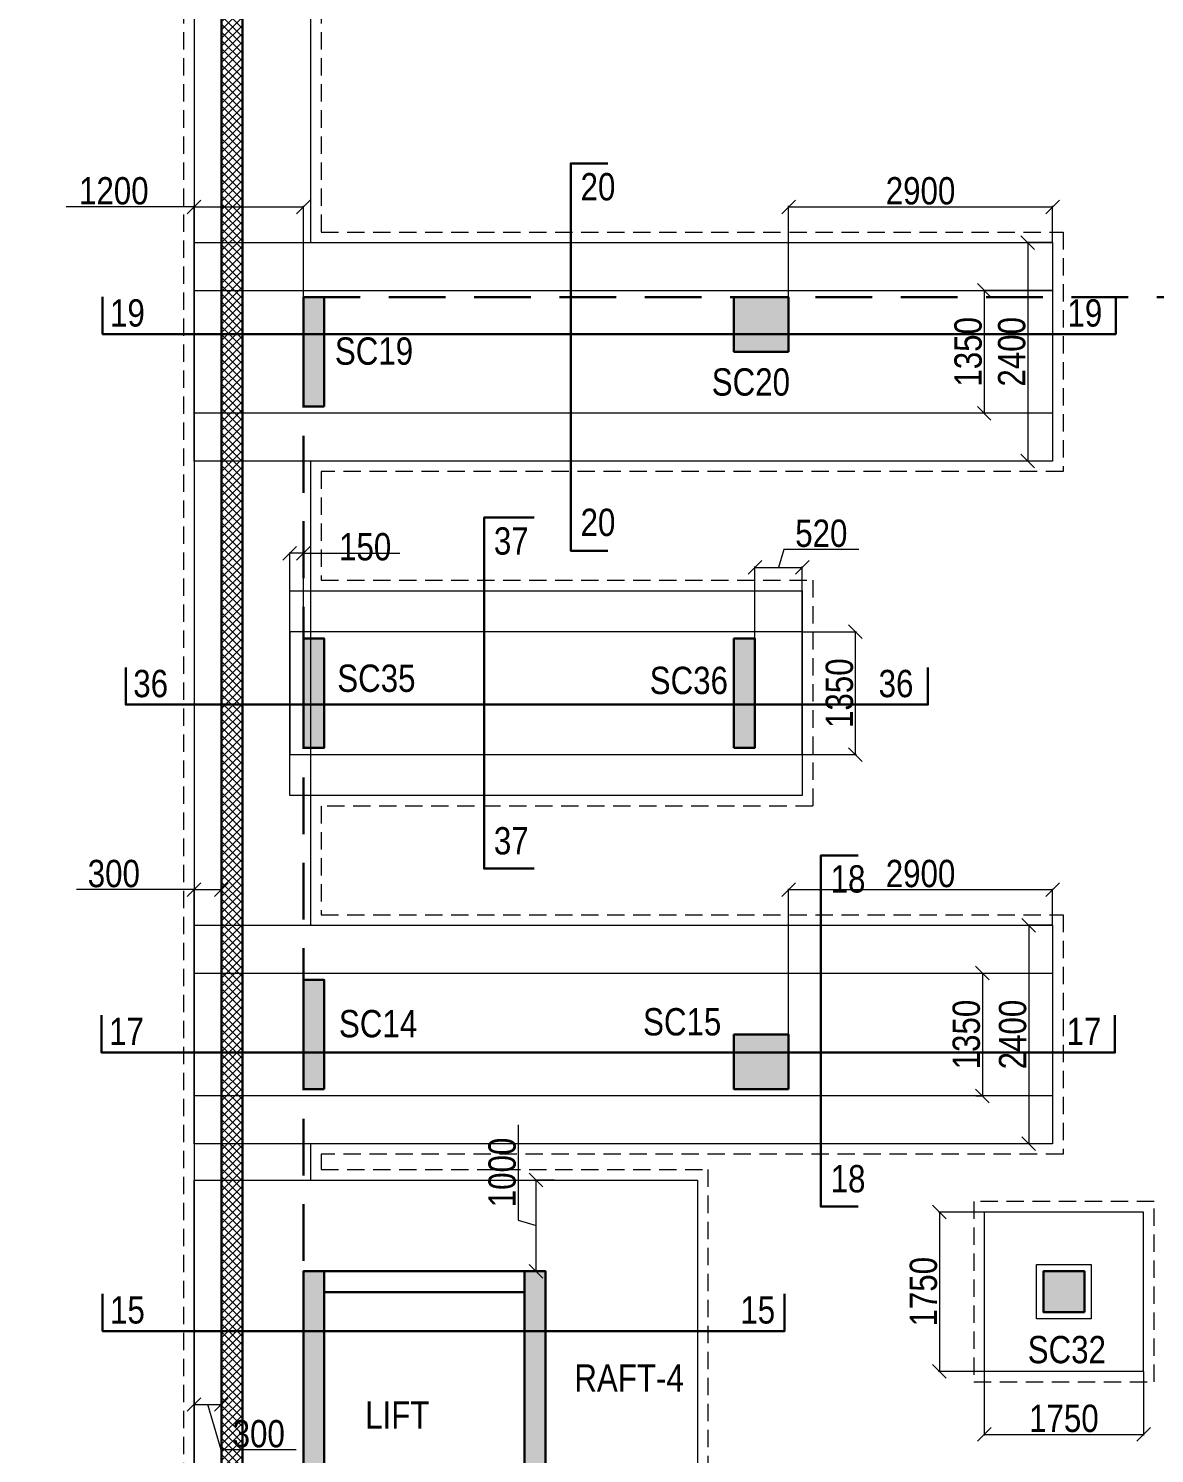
# Model space of a CAD drawing. Header units: millimetres. Extents: x 1112055 to 3390982, y -148532 to 766891.
# Drawn here: x 2865400 to 2877769, y 306215 to 321869 of the extents above; entities that cross this region are included whole.
import ezdxf

# ---------------------------------------------------------------- set-up
doc = ezdxf.new("R2010")
doc.units = ezdxf.units.MM
doc.header["$PDMODE"] = 35
doc.header["$PDSIZE"] = -25
doc.linetypes.add('DASHED2', pattern=[0.375, 0.25, -0.125])
doc.linetypes.add('Hidden', pattern=[9.525, 6.35, -3.175])
for name, color, linetype, lineweight in [('B COL. NO.', 3, 'Continuous', 20), ('B FINAL COLUMN', 1, 'Continuous', 30), ('B FOOTING', 49, 'Continuous', 20), ('B FOOTING DIM', 234, 'Continuous', 9), ('B HATCH', 250, 'Continuous', 0), ('B P.C.C', 251, 'Continuous', 0), ('B TITLE BLOCK', 250, 'Continuous', 0)]:
    doc.layers.add(name, color=color, linetype=linetype, lineweight=lineweight)
doc.layers.add('B Pedestal', color=7, linetype='Continuous', lineweight=9, true_color=0x5c8948)
doc.layers.add('B-COL HT', color=7, linetype='Continuous', lineweight=0, true_color=0x4e4f45)
doc.styles.add('SWINC', font='swissc.ttf')
doc.dimstyles.new('BHOOMI', dxfattribs={"dimtxt": 230, "dimasz": 150, "dimexe": 10, "dimexo": 0, "dimgap": 25, "dimtad": 1, "dimdec": 0, "dimzin": 0, "dimdsep": 46, "dimtxsty": 'SWINC', "dimblk": 'OBLIQUE', "dimcen": 0.09, "dimclrd": 250, "dimclre": 250, "dimclrt": 256, "dimaunit": 1, "dimadec": 3, "dimazin": 0, "dimtfac": 1, "dimtdec": 0, "dimtofl": 0, "dimtmove": 1, "dimatfit": 3, "dimfxl": 100, "dimtolj": 1, "dimtzin": 0, "dimlwd": 9, "dimlwe": 5, "dimarcsym": 0})

# ---------------------------------------------------------------- blocks, each defined once
blk = doc.blocks.new('_Oblique')
at = {"color": 0, "linetype": 'ByBlock', "lineweight": -2}
blk.add_line((-0.5, -0.5), (0.5, 0.5), dxfattribs=at)
blk = doc.blocks.new('*D4882')
at = {"layer": 'B FOOTING DIM', "color": 250, "lineweight": 5, "ltscale": 0.5, "transparency": 16777216}
for p, q in [((2870779, 309827), (2870779, 308777)), ((2871176, 309218), (2870966, 309218)), ((2870976, 308217), (2870976, 309218)), ((2870779, 308777), (2870976, 308718)), ((2871049, 308217), (2870966, 308217))]:
    blk.add_line(p, q, dxfattribs=at)
at = {"layer": 'Defpoints', "color": 0, "transparency": 16777216}
for p in [(2870976, 309218), (2871176, 309218), (2871049, 308217)]:
    blk.add_point(p, dxfattribs=at)
at = {"layer": 'B FOOTING DIM', "color": 250, "lineweight": 5, "transparency": 16777216, "xscale": 150, "yscale": 150, "zscale": 150}
for p, rotation in [((2870976, 309218), 90), ((2870976, 308217), 270)]:
    blk.add_blockref('_Oblique', p, dxfattribs=dict(at, rotation=rotation))
at = {"layer": 'B FOOTING DIM', "transparency": 16777216, "insert": (2870604, 309302), "char_height": 300, "attachment_point": 5, "rotation": 90, "style": 'SWINC'}
blk.add_mtext('\\A1;1000', dxfattribs=at)
blk = doc.blocks.new('*D4885')
at = {"layer": 'B FOOTING DIM', "color": 250, "lineweight": 5, "ltscale": 0.5, "transparency": 16777216}
for p, q in [((2867219, 306878), (2867219, 306743)), ((2867519, 306878), (2867519, 306743)), ((2867219, 306753), (2867519, 306753)), ((2867518, 306255), (2867369, 306753)), ((2868340, 306255), (2867518, 306255))]:
    blk.add_line(p, q, dxfattribs=at)
at = {"layer": 'Defpoints', "color": 0, "transparency": 16777216}
for p in [(2867219, 306878), (2867519, 306878), (2867519, 306753)]:
    blk.add_point(p, dxfattribs=at)
at = {"layer": 'B FOOTING DIM', "color": 250, "lineweight": 5, "transparency": 16777216, "xscale": 150, "yscale": 150, "zscale": 150, "rotation": 180}
blk.add_blockref('_Oblique', (2867219, 306753), dxfattribs=at)
at = {"layer": 'B FOOTING DIM', "color": 250, "lineweight": 5, "transparency": 16777216, "xscale": 150, "yscale": 150, "zscale": 150}
blk.add_blockref('_Oblique', (2867519, 306753), dxfattribs=at)
at = {"layer": 'B FOOTING DIM', "transparency": 16777216, "insert": (2867929, 306430), "char_height": 300, "attachment_point": 5, "style": 'SWINC'}
blk.add_mtext('\\A1;300', dxfattribs=at)
blk = doc.blocks.new('*D4902')
at = {"layer": 'B FOOTING DIM', "color": 250, "lineweight": 5, "ltscale": 0.5, "transparency": 16777216}
for p, q in [((2876649, 318992), (2875888, 318992)), ((2875898, 318992), (2875898, 317642)), ((2876649, 317642), (2875888, 317642))]:
    blk.add_line(p, q, dxfattribs=at)
at = {"layer": 'Defpoints', "color": 0, "transparency": 16777216}
for p in [(2876649, 318992), (2875898, 317642), (2876649, 317642)]:
    blk.add_point(p, dxfattribs=at)
at = {"layer": 'B FOOTING DIM', "color": 250, "lineweight": 5, "transparency": 16777216, "xscale": 150, "yscale": 150, "zscale": 150}
for p, rotation in [((2875898, 318992), 90), ((2875898, 317642), 270)]:
    blk.add_blockref('_Oblique', p, dxfattribs=dict(at, rotation=rotation))
at = {"layer": 'B FOOTING DIM', "transparency": 16777216, "insert": (2875723, 318317), "char_height": 300, "attachment_point": 5, "rotation": 90, "style": 'SWINC'}
blk.add_mtext('\\A1;1350', dxfattribs=at)
blk = doc.blocks.new('*D4903')
at = {"layer": 'B FOOTING DIM', "color": 250, "lineweight": 5, "ltscale": 0.5, "transparency": 16777216}
for p, q in [((2876649, 319517), (2876367, 319517)), ((2876377, 319517), (2876377, 317117)), ((2876649, 317117), (2876367, 317117))]:
    blk.add_line(p, q, dxfattribs=at)
at = {"layer": 'Defpoints', "color": 0, "transparency": 16777216}
for p in [(2876649, 319517), (2876377, 317117), (2876649, 317117)]:
    blk.add_point(p, dxfattribs=at)
at = {"layer": 'B FOOTING DIM', "color": 250, "lineweight": 5, "transparency": 16777216, "xscale": 150, "yscale": 150, "zscale": 150}
for p, rotation in [((2876377, 319517), 90), ((2876377, 317117), 270)]:
    blk.add_blockref('_Oblique', p, dxfattribs=dict(at, rotation=rotation))
at = {"layer": 'B FOOTING DIM', "transparency": 16777216, "insert": (2876202, 318317), "char_height": 300, "attachment_point": 5, "rotation": 90, "style": 'SWINC'}
blk.add_mtext('\\A1;2400', dxfattribs=at)
blk = doc.blocks.new('*D4904')
at = {"layer": 'B FOOTING DIM', "color": 250, "lineweight": 5, "ltscale": 0.5, "transparency": 16777216}
for p, q in [((2876649, 312017), (2876377, 312017)), ((2876387, 312017), (2876387, 309617)), ((2876649, 309617), (2876377, 309617))]:
    blk.add_line(p, q, dxfattribs=at)
at = {"layer": 'Defpoints', "color": 0, "transparency": 16777216}
for p in [(2876649, 312017), (2876387, 309617), (2876649, 309617)]:
    blk.add_point(p, dxfattribs=at)
at = {"layer": 'B FOOTING DIM', "color": 250, "lineweight": 5, "transparency": 16777216, "xscale": 150, "yscale": 150, "zscale": 150}
for p, rotation in [((2876387, 312017), 90), ((2876387, 309617), 270)]:
    blk.add_blockref('_Oblique', p, dxfattribs=dict(at, rotation=rotation))
at = {"layer": 'B FOOTING DIM', "transparency": 16777216, "insert": (2876212, 310817), "char_height": 300, "attachment_point": 5, "rotation": 90, "style": 'SWINC'}
blk.add_mtext('\\A1;2400', dxfattribs=at)
blk = doc.blocks.new('*D4905')
at = {"layer": 'B FOOTING DIM', "color": 250, "lineweight": 5, "ltscale": 0.5, "transparency": 16777216}
for p, q in [((2875805, 311492), (2875888, 311492)), ((2875878, 311492), (2875878, 310142)), ((2875805, 310142), (2875888, 310142))]:
    blk.add_line(p, q, dxfattribs=at)
at = {"layer": 'Defpoints', "color": 0, "transparency": 16777216}
for p in [(2875805, 311492), (2875805, 310142), (2875878, 310142)]:
    blk.add_point(p, dxfattribs=at)
at = {"layer": 'B FOOTING DIM', "color": 250, "lineweight": 5, "transparency": 16777216, "xscale": 150, "yscale": 150, "zscale": 150}
for p, rotation in [((2875878, 311492), 90), ((2875878, 310142), 270)]:
    blk.add_blockref('_Oblique', p, dxfattribs=dict(at, rotation=rotation))
at = {"layer": 'B FOOTING DIM', "transparency": 16777216, "insert": (2875703, 310817), "char_height": 300, "attachment_point": 5, "rotation": 90, "style": 'SWINC'}
blk.add_mtext('\\A1;1350', dxfattribs=at)
blk = doc.blocks.new('*D5145')
at = {"layer": 'B FOOTING DIM', "color": 250, "lineweight": 5, "ltscale": 0.5, "transparency": 16777216}
for p, q in [((2873749, 310817), (2873749, 312419)), ((2873749, 312409), (2876649, 312409)), ((2876649, 312017), (2876649, 312419))]:
    blk.add_line(p, q, dxfattribs=at)
at = {"layer": 'Defpoints', "color": 0, "transparency": 16777216}
for p in [(2876649, 312409), (2876649, 312017), (2873749, 310817)]:
    blk.add_point(p, dxfattribs=at)
at = {"layer": 'B FOOTING DIM', "color": 250, "lineweight": 5, "transparency": 16777216, "xscale": 150, "yscale": 150, "zscale": 150, "rotation": 180}
blk.add_blockref('_Oblique', (2873749, 312409), dxfattribs=at)
at = {"layer": 'B FOOTING DIM', "color": 250, "lineweight": 5, "transparency": 16777216, "xscale": 150, "yscale": 150, "zscale": 150}
blk.add_blockref('_Oblique', (2876649, 312409), dxfattribs=at)
at = {"layer": 'B FOOTING DIM', "transparency": 16777216, "insert": (2875199, 312584), "char_height": 300, "attachment_point": 5, "style": 'SWINC'}
blk.add_mtext('\\A1;2900', dxfattribs=at)
blk = doc.blocks.new('*D5146')
at = {"layer": 'B FOOTING DIM', "color": 250, "lineweight": 5, "ltscale": 0.5, "transparency": 16777216}
for p, q in [((2867219, 312409), (2865926, 312409)), ((2867219, 312017), (2867219, 312419)), ((2867219, 312409), (2867519, 312409)), ((2867519, 312017), (2867519, 312419))]:
    blk.add_line(p, q, dxfattribs=at)
at = {"layer": 'Defpoints', "color": 0, "transparency": 16777216}
for p in [(2867519, 312409), (2867219, 312017), (2867519, 312017)]:
    blk.add_point(p, dxfattribs=at)
at = {"layer": 'B FOOTING DIM', "color": 250, "lineweight": 5, "transparency": 16777216, "xscale": 150, "yscale": 150, "zscale": 150, "rotation": 180}
blk.add_blockref('_Oblique', (2867219, 312409), dxfattribs=at)
at = {"layer": 'B FOOTING DIM', "color": 250, "lineweight": 5, "transparency": 16777216, "xscale": 150, "yscale": 150, "zscale": 150}
blk.add_blockref('_Oblique', (2867519, 312409), dxfattribs=at)
at = {"layer": 'B FOOTING DIM', "transparency": 16777216, "insert": (2866337, 312584), "char_height": 300, "attachment_point": 5, "style": 'SWINC'}
blk.add_mtext('\\A1;300', dxfattribs=at)
blk = doc.blocks.new('*D5149')
at = {"layer": 'B FOOTING DIM', "color": 250, "lineweight": 5, "ltscale": 0.5, "transparency": 16777216}
for p, q in [((2873749, 318917), (2873749, 319919)), ((2873749, 319909), (2876649, 319909)), ((2876649, 319517), (2876649, 319919))]:
    blk.add_line(p, q, dxfattribs=at)
at = {"layer": 'Defpoints', "color": 0, "transparency": 16777216}
for p in [(2876649, 319909), (2876649, 319517), (2873749, 318917)]:
    blk.add_point(p, dxfattribs=at)
at = {"layer": 'B FOOTING DIM', "color": 250, "lineweight": 5, "transparency": 16777216, "xscale": 150, "yscale": 150, "zscale": 150, "rotation": 180}
blk.add_blockref('_Oblique', (2873749, 319909), dxfattribs=at)
at = {"layer": 'B FOOTING DIM', "color": 250, "lineweight": 5, "transparency": 16777216, "xscale": 150, "yscale": 150, "zscale": 150}
blk.add_blockref('_Oblique', (2876649, 319909), dxfattribs=at)
at = {"layer": 'B FOOTING DIM', "transparency": 16777216, "insert": (2875199, 320084), "char_height": 300, "attachment_point": 5, "style": 'SWINC'}
blk.add_mtext('\\A1;2900', dxfattribs=at)
blk = doc.blocks.new('*D5150')
at = {"layer": 'B FOOTING DIM', "color": 250, "lineweight": 5, "ltscale": 0.5, "transparency": 16777216}
for p, q in [((2867219, 319909), (2865812, 319909)), ((2867219, 319517), (2867219, 319919)), ((2867219, 319909), (2868419, 319909)), ((2868419, 318917), (2868419, 319919))]:
    blk.add_line(p, q, dxfattribs=at)
at = {"layer": 'Defpoints', "color": 0, "transparency": 16777216}
for p in [(2868419, 319909), (2867219, 319517), (2868419, 318917)]:
    blk.add_point(p, dxfattribs=at)
at = {"layer": 'B FOOTING DIM', "color": 250, "lineweight": 5, "transparency": 16777216, "xscale": 150, "yscale": 150, "zscale": 150, "rotation": 180}
blk.add_blockref('_Oblique', (2867219, 319909), dxfattribs=at)
at = {"layer": 'B FOOTING DIM', "color": 250, "lineweight": 5, "transparency": 16777216, "xscale": 150, "yscale": 150, "zscale": 150}
blk.add_blockref('_Oblique', (2868419, 319909), dxfattribs=at)
at = {"layer": 'B FOOTING DIM', "transparency": 16777216, "insert": (2866337, 320084), "char_height": 300, "attachment_point": 5, "style": 'SWINC'}
blk.add_mtext('\\A1;1200', dxfattribs=at)
blk = doc.blocks.new('*D4745')
at = {"layer": 'B FOOTING DIM', "color": 250, "lineweight": 5, "ltscale": 0.5, "transparency": 16777216}
for p, q in [((2875899, 307117), (2875899, 306414)), ((2877649, 307117), (2877649, 306414)), ((2875899, 306424), (2877649, 306424))]:
    blk.add_line(p, q, dxfattribs=at)
at = {"layer": 'Defpoints', "color": 0, "transparency": 16777216}
for p in [(2875899, 307117), (2877649, 307117), (2877649, 306424)]:
    blk.add_point(p, dxfattribs=at)
at = {"layer": 'B FOOTING DIM', "color": 250, "lineweight": 5, "transparency": 16777216, "xscale": 150, "yscale": 150, "zscale": 150, "rotation": 180}
blk.add_blockref('_Oblique', (2875899, 306424), dxfattribs=at)
at = {"layer": 'B FOOTING DIM', "color": 250, "lineweight": 5, "transparency": 16777216, "xscale": 150, "yscale": 150, "zscale": 150}
blk.add_blockref('_Oblique', (2877649, 306424), dxfattribs=at)
at = {"layer": 'B FOOTING DIM', "transparency": 16777216, "insert": (2876774, 306599), "char_height": 300, "attachment_point": 5, "style": 'SWINC'}
blk.add_mtext('\\A1;1750', dxfattribs=at)
blk = doc.blocks.new('*D4746')
at = {"layer": 'B FOOTING DIM', "color": 250, "lineweight": 5, "ltscale": 0.5, "transparency": 16777216}
for p, q in [((2875899, 308867), (2875397, 308867)), ((2875407, 308867), (2875407, 307117)), ((2875899, 307117), (2875397, 307117))]:
    blk.add_line(p, q, dxfattribs=at)
at = {"layer": 'Defpoints', "color": 0, "transparency": 16777216}
for p in [(2875899, 308867), (2875407, 307117), (2875899, 307117)]:
    blk.add_point(p, dxfattribs=at)
at = {"layer": 'B FOOTING DIM', "color": 250, "lineweight": 5, "transparency": 16777216, "xscale": 150, "yscale": 150, "zscale": 150}
for p, rotation in [((2875407, 308867), 90), ((2875407, 307117), 270)]:
    blk.add_blockref('_Oblique', p, dxfattribs=dict(at, rotation=rotation))
at = {"layer": 'B FOOTING DIM', "transparency": 16777216, "insert": (2875232, 307992), "char_height": 300, "attachment_point": 5, "rotation": 90, "style": 'SWINC'}
blk.add_mtext('\\A1;1750', dxfattribs=at)
blk = doc.blocks.new('*D4751')
at = {"layer": 'B FOOTING DIM', "color": 250, "lineweight": 5, "ltscale": 0.5, "transparency": 16777216}
for p, q in [((2873899, 315242), (2874494, 315242)), ((2874484, 313892), (2874484, 315242)), ((2873899, 313892), (2874494, 313892))]:
    blk.add_line(p, q, dxfattribs=at)
at = {"layer": 'Defpoints', "color": 0, "transparency": 16777216}
for p in [(2873899, 315242), (2874484, 315242), (2873899, 313892)]:
    blk.add_point(p, dxfattribs=at)
at = {"layer": 'B FOOTING DIM', "color": 250, "lineweight": 5, "transparency": 16777216, "xscale": 150, "yscale": 150, "zscale": 150}
for p, rotation in [((2874484, 315242), 90), ((2874484, 313892), 270)]:
    blk.add_blockref('_Oblique', p, dxfattribs=dict(at, rotation=rotation))
at = {"layer": 'B FOOTING DIM', "transparency": 16777216, "insert": (2874309, 314567), "char_height": 300, "attachment_point": 5, "rotation": 90, "style": 'SWINC'}
blk.add_mtext('\\A1;1350', dxfattribs=at)
blk = doc.blocks.new('*D4752')
at = {"layer": 'B FOOTING DIM', "color": 250, "lineweight": 5, "ltscale": 0.5, "transparency": 16777216}
for p, q in [((2868269, 315242), (2868269, 316114)), ((2868419, 316104), (2868269, 316104)), ((2868419, 315167), (2868419, 316114)), ((2868419, 316104), (2869480, 316104))]:
    blk.add_line(p, q, dxfattribs=at)
at = {"layer": 'Defpoints', "color": 0, "transparency": 16777216}
for p in [(2868269, 316104), (2868269, 315242), (2868419, 315167)]:
    blk.add_point(p, dxfattribs=at)
at = {"layer": 'B FOOTING DIM', "color": 250, "lineweight": 5, "transparency": 16777216, "xscale": 150, "yscale": 150, "zscale": 150, "rotation": 180}
blk.add_blockref('_Oblique', (2868269, 316104), dxfattribs=at)
at = {"layer": 'B FOOTING DIM', "color": 250, "lineweight": 5, "transparency": 16777216, "xscale": 150, "yscale": 150, "zscale": 150}
blk.add_blockref('_Oblique', (2868419, 316104), dxfattribs=at)
at = {"layer": 'B FOOTING DIM', "transparency": 16777216, "insert": (2869098, 316174), "char_height": 300, "attachment_point": 5, "style": 'SWINC'}
blk.add_mtext('\\A1;150', dxfattribs=at)
blk = doc.blocks.new('*D4753')
at = {"layer": 'B FOOTING DIM', "color": 250, "lineweight": 5, "ltscale": 0.5, "transparency": 16777216}
for p, q in [((2873698, 316147), (2873639, 315949)), ((2874520, 316147), (2873698, 316147)), ((2873379, 315167), (2873379, 315959)), ((2873379, 315949), (2873899, 315949)), ((2873899, 315242), (2873899, 315959))]:
    blk.add_line(p, q, dxfattribs=at)
at = {"layer": 'Defpoints', "color": 0, "transparency": 16777216}
for p in [(2873899, 315949), (2873379, 315167), (2873899, 315242)]:
    blk.add_point(p, dxfattribs=at)
at = {"layer": 'B FOOTING DIM', "color": 250, "lineweight": 5, "transparency": 16777216, "xscale": 150, "yscale": 150, "zscale": 150, "rotation": 180}
blk.add_blockref('_Oblique', (2873379, 315949), dxfattribs=at)
at = {"layer": 'B FOOTING DIM', "color": 250, "lineweight": 5, "transparency": 16777216, "xscale": 150, "yscale": 150, "zscale": 150}
blk.add_blockref('_Oblique', (2873899, 315949), dxfattribs=at)
at = {"layer": 'B FOOTING DIM', "transparency": 16777216, "insert": (2874109, 316322), "char_height": 300, "attachment_point": 5, "style": 'SWINC'}
blk.add_mtext('\\A1;520', dxfattribs=at)

msp = doc.modelspace()

# ---------------------------------------------------------------- hatches: boundary and pattern name
at = {"layer": 'B HATCH', "lineweight": 0}
h = msp.add_hatch(dxfattribs=at)
h.set_pattern_fill('ANSI37', color=250, scale=20, style=0)
h.set_pattern_definition([(45, (1154208.626, -149308.41), (-44.9012806, 44.9012806), []), (135, (1154208.626, -149308.41), (-44.9012806, -44.9012806), [])])
h.paths.add_polyline_path([(2930839.2, 369281.5), (2930839.2, 372824.4), (2923664.2, 372698.5), (2923664.2, 369281.7)], flags=16)
h.paths.add_polyline_path([(2904975.2, 369828.2), (2909924.2, 369828.2), (2909924.2, 372457.1), (2904975.2, 372370.2)], flags=16)
h.paths.add_polyline_path([(2911814.2, 372490.5), (2912264.2, 372498.4), (2912264.2, 369281.2), (2911814.2, 369281.2)], flags=16)
h.paths.add_polyline_path([(2867749.2, 369013), (2867749.2, 260347.4), (2918209.2, 260347.4), (2918209.2, 300147.4), (2930839.2, 300147.4), (2930839.2, 369051.5), (2911800.8, 369052), (2911800.8, 366392.4), (2911584.2, 366392.4), (2911584.2, 372486.5), (2910154.2, 372461.4), (2910154.2, 366392.4), (2909924.2, 366392.4), (2909924.2, 369598.2), (2900473.2, 369598.2), (2900473.2, 369013)], flags=16)
h.paths.add_polyline_path([(2923438.8, 372694.5), (2923438.8, 369281.7), (2916009.2, 369281.9), (2916009.2, 372564.1)], flags=16)
h.paths.add_polyline_path([(2912494.2, 369282), (2912494.2, 372502.4), (2915779.2, 372560.1), (2915779.2, 369281.9)], flags=16)
h.paths.add_polyline_path([(2900243.2, 369243), (2867519.2, 369243), (2867519.2, 260117.4), (2918439.2, 260117.4), (2918439.2, 299917.4), (2931069.2, 299917.4), (2931069.2, 373058.5), (2904745.2, 372596.5), (2904745.2, 369828.2), (2900243.2, 369828.2)])
at = {"layer": 'B-COL HT', "lineweight": 0}
h = msp.add_hatch(color=250, dxfattribs=at)
h.dxf.hatch_style = 1
h.paths.add_polyline_path([(2868649.2, 317717.4), (2868419.2, 317717.4), (2868419.2, 318917.4), (2868649.2, 318917.4)])
h = msp.add_hatch(color=250, dxfattribs=at)
h.dxf.hatch_style = 1
h.paths.add_polyline_path([(2873749.2, 318317.4), (2873149.2, 318317.4), (2873149.2, 318917.4), (2873749.2, 318917.4)])
at = {"layer": 'B-COL HT'}
h = msp.add_hatch(color=250, dxfattribs=at)
h.dxf.hatch_style = 1
h.paths.add_polyline_path([(2868419.2, 313967.4), (2868419.2, 315167.4), (2868649.2, 315167.4), (2868649.2, 313967.4)])
h = msp.add_hatch(color=250, dxfattribs=at)
h.dxf.hatch_style = 1
h.paths.add_polyline_path([(2873149.2, 313967.4), (2873149.2, 315167.4), (2873379.2, 315167.4), (2873379.2, 313967.4)])
at = {"layer": 'B-COL HT', "lineweight": 0}
h = msp.add_hatch(color=250, dxfattribs=at)
h.dxf.hatch_style = 1
h.paths.add_polyline_path([(2868649.2, 310217.4), (2868419.2, 310217.4), (2868419.2, 311417.4), (2868649.2, 311417.4)])
h = msp.add_hatch(color=250, dxfattribs=at)
h.dxf.hatch_style = 1
h.paths.add_polyline_path([(2873749.2, 310217.4), (2873149.2, 310217.4), (2873149.2, 310817.4), (2873749.2, 310817.4)])
h = msp.add_hatch(color=250, dxfattribs=at)
h.dxf.hatch_style = 1
h.paths.add_polyline_path([(2871079.2, 308217.4), (2871079.2, 305387.4), (2868419.2, 305387.4), (2868419.2, 308217.4), (2868649.2, 308217.4), (2868649.2, 305587.4), (2870849.2, 305587.4), (2870849.2, 308217.4)])
h = msp.add_hatch(color=250, dxfattribs=at)
h.dxf.hatch_style = 1
h.paths.add_polyline_path([(2876549.2, 307767.4), (2876549.2, 308217.4), (2876999.2, 308217.4), (2876999.2, 307767.4)])

# ---------------------------------------------------------------- linework, layer by layer
at = {"color": 6, "lineweight": 30}
for points in [[(2871765.2, 320387.2), (2871356, 320387.2), (2871356, 316131.6), (2871765.2, 316131.6)], [(2866213.1, 318921.5), (2866213.1, 318512.2), (2877343.9, 318512.2), (2877343.9, 318921.5)], [(2870954, 316495.7), (2870403.6, 316495.7), (2870403.6, 312640.1), (2870954, 312640.1)], [(2866468.2, 314850.2), (2866468.2, 314440.9), (2875279.5, 314440.9), (2875279.5, 314850.2)], [(2874512.6, 312783.4), (2874103.3, 312783.4), (2874103.3, 308927.8), (2874512.6, 308927.8)], [(2866203.1, 311028.4), (2866203.1, 310619.1), (2877333.9, 310619.1), (2877333.9, 311028.4)], [(2866213.1, 307969.6), (2866213.1, 307560.3), (2873705.7, 307560.3), (2873705.7, 307969.6)]]:
    msp.add_lwpolyline(points, dxfattribs=at)
at = {"color": 16, "linetype": 'DASHED2', "lineweight": 30, "ltscale": 2500}
msp.add_lwpolyline([(2868419.2, 318917.4), (2894019.2, 318917.4), (2894019.2, 290967.4), (2896419.2, 290967.4), (2896419.2, 290517.4), (2868419.2, 290517.4), (2868419.2, 318917.4)], dxfattribs=at)
at = {"layer": 'B FINAL COLUMN', "color": 1, "lineweight": 30}
for p, q in [((2868649.2, 308217.4), (2870849.2, 308217.4)), ((2868649.2, 307987.4), (2870849.2, 307987.4))]:
    msp.add_line(p, q, dxfattribs=at)
at = {"layer": 'B FINAL COLUMN', "color": 16, "lineweight": 30}
msp.add_lwpolyline([(2900243.2, 369243), (2867519.2, 369243), (2867519.2, 260117.4), (2918439.2, 260117.4), (2918439.2, 299917.4), (2931069.2, 299917.4), (2931069.2, 373058.5), (2904745.2, 372596.5), (2904745.2, 369828.2), (2900243.2, 369828.2), (2900243.2, 369243)], dxfattribs=at)
msp.add_lwpolyline([(2867749.2, 260347.4), (2918209.2, 260347.4), (2918209.2, 300147.4), (2930839.2, 300147.4), (2930839.2, 369051.5), (2911800.8, 369052), (2911800.8, 366392.4), (2911584.2, 366392.4), (2911584.2, 372486.5), (2910154.2, 372461.4), (2910154.2, 366392.4), (2909924.2, 366392.4), (2909924.2, 369598.2), (2900473.2, 369598.2), (2900473.2, 369013), (2867749.2, 369013)], close=True, dxfattribs=at)
at = {"layer": 'B FINAL COLUMN', "color": 1, "lineweight": 30}
for points in [[(2868649.2, 317717.4), (2868419.2, 317717.4), (2868419.2, 318917.4), (2868649.2, 318917.4)], [(2873749.2, 318317.4), (2873149.2, 318317.4), (2873149.2, 318917.4), (2873749.2, 318917.4)], [(2868649.2, 310217.4), (2868419.2, 310217.4), (2868419.2, 311417.4), (2868649.2, 311417.4)], [(2873749.2, 310217.4), (2873149.2, 310217.4), (2873149.2, 310817.4), (2873749.2, 310817.4)], [(2870849.2, 308217.4), (2871079.2, 308217.4), (2871079.2, 305387.4), (2868419.2, 305387.4), (2868419.2, 308217.4), (2868649.2, 308217.4), (2868649.2, 305587.4), (2870849.2, 305587.4)]]:
    msp.add_lwpolyline(points, close=True, dxfattribs=at)
at = {"layer": 'B FINAL COLUMN', "color": 11, "lineweight": 30}
for points in [[(2868419.2, 313967.4), (2868649.2, 313967.4), (2868649.2, 315167.4), (2868419.2, 315167.4)], [(2873149.2, 313967.4), (2873379.2, 313967.4), (2873379.2, 315167.4), (2873149.2, 315167.4)]]:
    msp.add_lwpolyline(points, close=True, dxfattribs=at)
at = {"layer": 'B FINAL COLUMN', "color": 5, "lineweight": 30}
msp.add_lwpolyline([(2876999.2, 307767.4), (2876549.2, 307767.4), (2876549.2, 308217.4), (2876999.2, 308217.4)], close=True, dxfattribs=at)
at = {"layer": 'B FOOTING'}
for points in [[(2867219.2, 323942.4), (2867219.2, 283442.4)], [(2868499.2, 323942.4), (2868499.2, 319517.4)], [(2868499.2, 317117.4), (2868499.2, 312017.4)], [(2868499.2, 309617.4), (2868499.2, 309217.9)]]:
    msp.add_lwpolyline(points, dxfattribs=at)
for points in [[(2867219.2, 319517.4), (2876649.2, 319517.4), (2876649.2, 317117.4), (2867219.2, 317117.4)], [(2868269.1, 315692.4), (2873899.2, 315692.4), (2873899.2, 313442.4), (2868269.1, 313442.4)], [(2867219.2, 312017.4), (2876649.2, 312017.4), (2876649.2, 309617.4), (2867219.2, 309617.4)], [(2867219.2, 309217.9), (2872749.2, 309217.9), (2872749.2, 304537.9), (2867219.2, 304537.9)], [(2875899.2, 307117.4), (2877649.2, 307117.4), (2877649.2, 308867.4), (2875899.2, 308867.4)]]:
    msp.add_lwpolyline(points, close=True, dxfattribs=at)
at = {"layer": 'B P.C.C', "color": 250, "linetype": 'Hidden', "lineweight": 0, "ltscale": 30}
for points in [[(2867104.2, 323827.4), (2867104.2, 283557.4)], [(2868614.2, 323827.4), (2868614.2, 319632.4)], [(2868614.2, 319632.4), (2876764.2, 319632.4), (2876764.2, 317002.4), (2868614.2, 317002.4)], [(2868614.2, 317002.4), (2868614.2, 315807.4)], [(2868614.2, 315807.4), (2874014.2, 315807.4), (2874014.2, 313327.4), (2868614.2, 313327.4)], [(2868614.2, 313327.4), (2868614.2, 312132.4)], [(2868614.2, 312132.4), (2876764.2, 312132.4), (2876764.2, 309502.4), (2868614.2, 309502.4)], [(2868614.2, 309502.4), (2868614.2, 309332.9)], [(2868614.2, 309332.9), (2872864.2, 309332.9), (2872864.2, 304575.4)]]:
    msp.add_lwpolyline(points, dxfattribs=at)
msp.add_lwpolyline([(2875784.2, 307002.4), (2877764.2, 307002.4), (2877764.2, 308982.4), (2875784.2, 308982.4)], close=True, dxfattribs=at)
at = {"layer": 'B Pedestal', "color": 87, "lineweight": 9}
for points in [[(2867219.2, 318992.4), (2876649.2, 318992.4), (2876649.2, 317642.4), (2867219.2, 317642.4)], [(2868269.1, 313892.4), (2873899.2, 313892.4), (2873899.2, 315242.4), (2868269.1, 315242.4)], [(2876649.2, 310142.4), (2867219.2, 310142.4), (2867219.2, 311492.4), (2876649.2, 311492.4)], [(2877074.2, 307692.4), (2876474.2, 307692.4), (2876474.2, 308292.4), (2877074.2, 308292.4)]]:
    msp.add_lwpolyline(points, close=True, dxfattribs=at)

# ---------------------------------------------------------------- texts
at = {"color": 6, "lineweight": 30, "style": 'SWINC'}
for s, p in [('20', (2871464.4, 319980.6)), ('19', (2866295.5, 318594.3)), ('19', (2876813.1, 318594.3)), ('20', (2871464.4, 316293.8)), ('37', (2870512.1, 316089)), ('36', (2866550.6, 314523)), ('36', (2874738.5, 314523)), ('37', (2870512.1, 312795.5)), ('18', (2874211.8, 312376.8)), ('17', (2866285.5, 310701.2)), ('17', (2876803.1, 310701.2)), ('18', (2874211.8, 309083.3)), ('15', (2866295.5, 307642.4)), ('15', (2873219.5, 307642.4)), ('RAFT-4', (2871395.9, 306893.8))]:
    msp.add_text(s, height=300, dxfattribs=at).set_placement(p)
at = {"layer": 'B COL. NO.', "style": 'SWINC'}
for s, p in [('SC19', (2868765.4, 318175.4)), ('SC20', (2872905.6, 317835.8)), ('SC35', (2868791.7, 314581.4)), ('SC36', (2872224.1, 314557.4)), ('SC14', (2868810.2, 310786.6)), ('SC15', (2872150.9, 310807.1)), ('SC32', (2876376.4, 307206.2)), ('LIFT', (2869098.1, 306486.2))]:
    msp.add_text(s, height=300, dxfattribs=at).set_placement(p)
at = {"layer": 'B TITLE BLOCK', "color": 251, "char_height": 344.539, "attachment_point": 2, "style": 'SWINC'}
for insert in [(3070307.3, 318221.9), (3192158.8, 318221.9)]:
    msp.add_mtext_dynamic_manual_height_columns('\\pxsm1,qj;{\\fBankGothic Lt BT|b0|i0|c0|p34;BHOOMI\\P\\ps*,q*;\\fGost|b0|i0|c0|p2;\\H0.8x;- CONSULTANTS -\\C1; }', width=667332.186, gutter_width=0, heights=[93867.9], dxfattribs=dict(at, insert=insert))

# ---------------------------------------------------------------- dimensions: what is measured, and where the dimension line sits
at = {"layer": 'B FOOTING DIM', "color": 250, "ltscale": 0.5}
for base, p1, p2, picture, middle in [((2868419.2, 319908.9), (2867219.2, 319517.4), (2868419.2, 318917.4), '*D5150', (2866337.1, 320088.1)), ((2868269.1, 316104.3), (2868419.2, 315167.4), (2868269.1, 315242.4), '*D4752', (2869097.9, 316051.5)), ((2867519.2, 312408.9), (2867219.2, 312017.4), (2867519.2, 312017.4), '*D5146', (2866337.1, 312588.1))]:
    dim = msp.add_linear_dim(base=base, p1=p1, p2=p2, dimstyle='BHOOMI', override={"dimtxt": 300, "dimlwd": 5}, dxfattribs=at)
    dim.commit()
    dim.dimension.update_dxf_attribs({"geometry": picture, "text_midpoint": middle, "dimtype": 160})
for base, p1, p2, picture, middle in [((2876649.2, 319908.9), (2873749.2, 318917.4), (2876649.2, 319517.4), '*D5149', (2875199.2, 320083.9)), ((2873899.2, 315949), (2873379.2, 315167.4), (2873899.2, 315242.4), '*D4753', (2873723.4, 316321.5)), ((2876649.2, 312408.9), (2873749.2, 310817.4), (2876649.2, 312017.4), '*D5145', (2875199.2, 312583.9)), ((2877649.2, 306424), (2875899.2, 307117.4), (2877649.2, 307117.4), '*D4745', (2876774.2, 306599)), ((2867519.2, 306752.6), (2867219.2, 306877.9), (2867519.2, 306877.9), '*D4885', (2867543.4, 306430.1))]:
    dim = msp.add_linear_dim(base=base, p1=p1, p2=p2, dimstyle='BHOOMI', override={"dimtxt": 300, "dimlwd": 5}, dxfattribs=at)
    dim.commit()
    dim.dimension.update_dxf_attribs({"geometry": picture, "text_midpoint": middle})
for base, p1, p2, picture, middle in [((2876377.4, 317117.4), (2876649.2, 319517.4), (2876649.2, 317117.4), '*D4903', (2876202.4, 318317.4)), ((2875897.8, 317642.4), (2876649.2, 318992.4), (2876649.2, 317642.4), '*D4902', (2875722.8, 318317.4)), ((2874484.4, 315242.4), (2873899.2, 313892.4), (2873899.2, 315242.4), '*D4751', (2874309.4, 314567.4)), ((2876386.9, 309617.4), (2876649.2, 312017.4), (2876649.2, 309617.4), '*D4904', (2876211.9, 310817.4)), ((2875878.1, 310142.4), (2875805.1, 311492.4), (2875805.1, 310142.4), '*D4905', (2875703.1, 310817.4)), ((2870976.3153, 309217.9337), (2871049.1617, 308217.4354), (2871175.9721, 309217.9337), '*D4882', (2870603.8153, 308801.9346)), ((2875406.7, 307117.4), (2875899.2, 308867.4), (2875899.2, 307117.4), '*D4746', (2875231.7, 307992.4))]:
    dim = msp.add_linear_dim(base=base, p1=p1, p2=p2, angle=90, dimstyle='BHOOMI', override={"dimtxt": 300, "dimlwd": 5}, dxfattribs=at)
    dim.commit()
    dim.dimension.update_dxf_attribs({"geometry": picture, "text_midpoint": middle})

doc.saveas('drawing.dxf')
